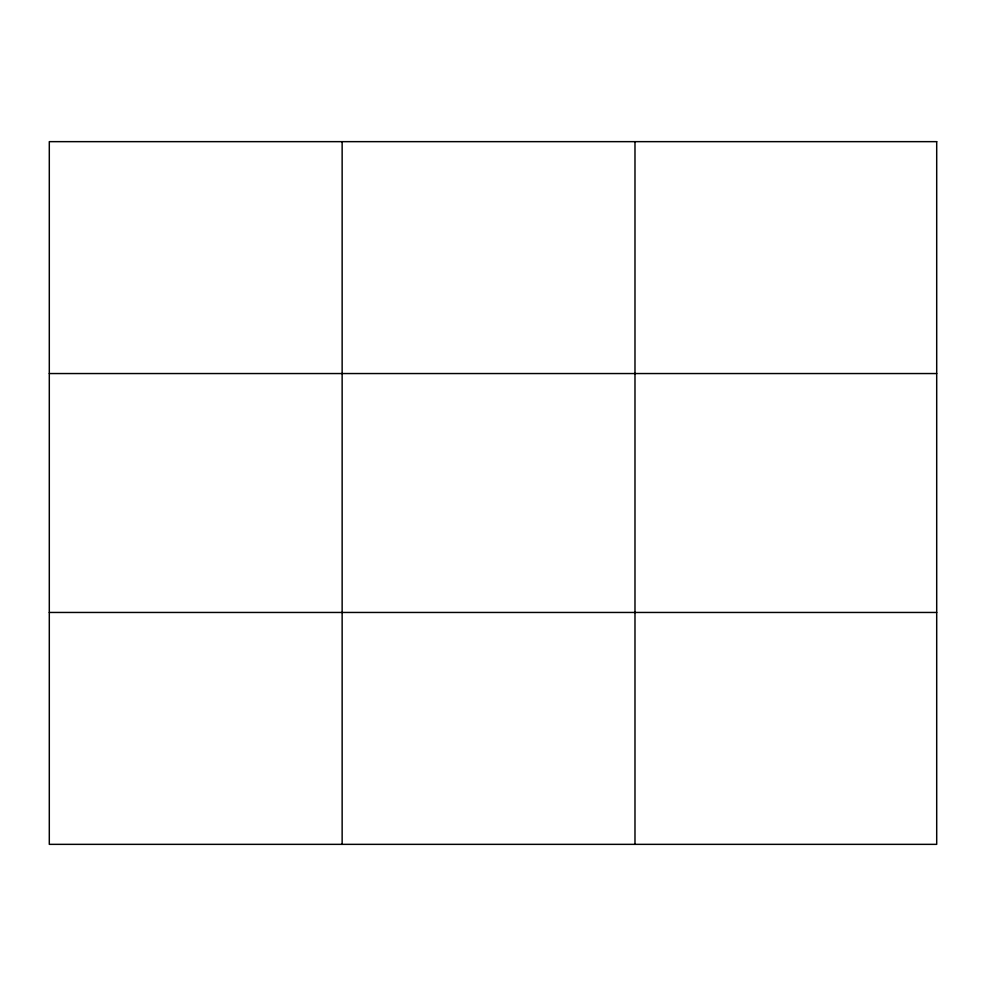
<?xml version="1.0" encoding="UTF-8"?>
<svg xmlns="http://www.w3.org/2000/svg" width="986" height="986" viewBox="0 0 986 986"><rect width="100%" height="100%" fill="white"/><g stroke="black" fill="none" stroke-linecap="round" stroke-linejoin="round"><path stroke-width="1.48" d="M342.142 141.651L342.142 844.349M634.984 141.651L634.984 844.349M49.3 373.546L936.7 373.546M49.3 612.454L936.7 612.454M936.7 141.651L936.7 844.349L49.3 844.349L49.3 141.651L936.7 141.651"/></g></svg>
